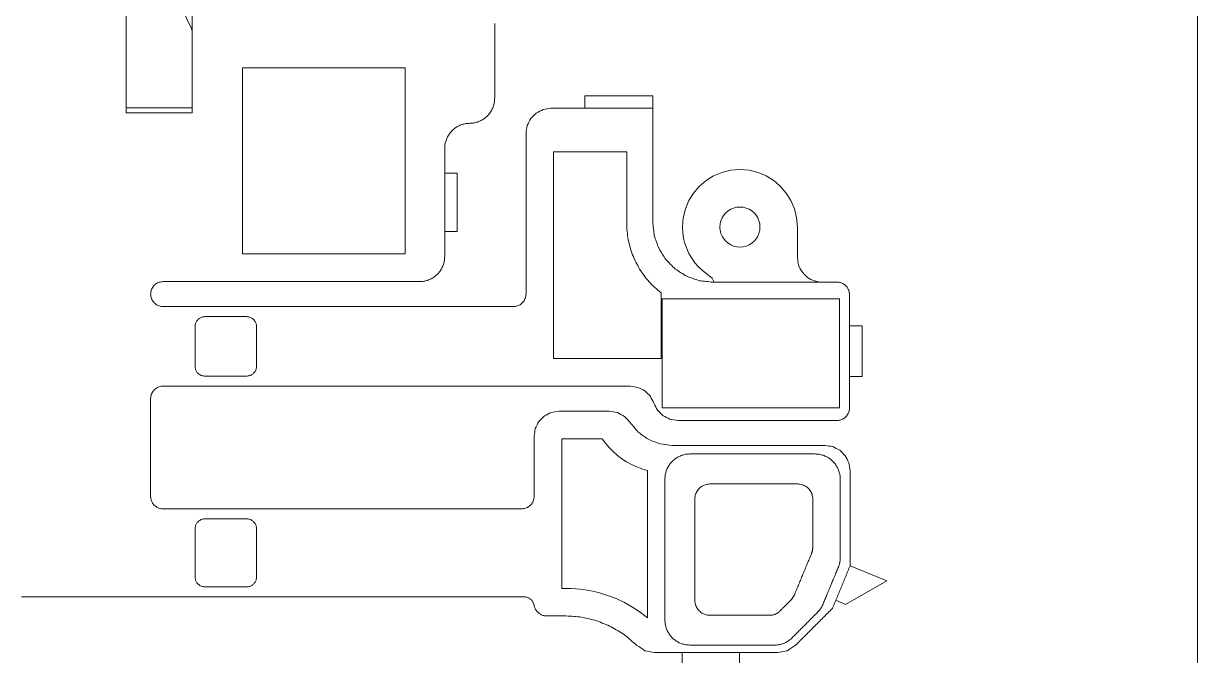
# Model space of a CAD drawing. Header units: millimetres. Extents: x 1863 to 2194, y 977 to 1295.
# Drawn here: x 2170.47 to 2193.97, y 1012.19 to 1024.83 of the extents above; entities that cross this region are included whole.
import ezdxf

# ---------------------------------------------------------------- set-up
doc = ezdxf.new("R2010")
doc.units = ezdxf.units.MM
doc.layers.add('05 Tray 實際版框', color=220, linetype='Continuous', lineweight=25)
doc.layers.add('2', color=7, linetype='Continuous', true_color=0xffffff)
doc.layers.get('0').off()

# ---------------------------------------------------------------- blocks, each defined once
blk = doc.blocks.new('A$C1B9535D9')
at = {"layer": '2', "color": 35, "linetype": 'Continuous', "lineweight": 18}
for p, q in [((57.41, 144.977), (57.107, 144.245)), ((57.881, 144.156), (57.41, 144.977)), ((52.314, 144.484), (52.314, 144.233)), ((53.327, 144.484), (52.314, 144.484)), ((53.327, 144.233), (53.327, 144.484)), ((57.799, 143.958), (57.881, 144.156)), ((51.415, 143.533), (51.434, 143.61)), ((51.236, 143.287), (51.294, 143.337)), ((51.294, 143.337), (51.344, 143.395)), ((51.344, 143.395), (51.384, 143.461)), ((51.384, 143.461), (51.415, 143.533)), ((49.809, 143.062), (49.974, 143.132)), ((49.974, 143.132), (50.151, 143.175)), ((50.151, 143.175), (50.337, 143.19)), ((50.337, 143.19), (50.941, 143.19)), ((50.941, 143.19), (51.022, 143.197)), ((51.022, 143.197), (51.098, 143.216)), ((51.098, 143.216), (51.17, 143.246)), ((51.17, 143.246), (51.236, 143.287)), ((49.409, 142.72), (49.524, 142.854)), ((49.524, 142.854), (49.658, 142.969)), ((49.658, 142.969), (49.809, 143.062)), ((49.316, 142.569), (49.409, 142.72)), ((49.203, 142.227), (49.246, 142.404)), ((49.246, 142.404), (49.316, 142.569)), ((50.154, 142.396), (50.101, 142.363)), ((50.211, 142.42), (50.154, 142.396)), ((50.273, 142.436), (50.211, 142.42)), ((50.337, 142.441), (50.273, 142.436)), ((50.402, 142.436), (50.337, 142.441)), ((50.464, 142.42), (50.402, 142.436)), ((50.521, 142.396), (50.464, 142.42)), ((50.574, 142.363), (50.521, 142.396)), ((49.188, 142.041), (49.203, 142.227)), ((49.958, 142.167), (49.943, 142.106)), ((49.982, 142.224), (49.958, 142.167)), ((50.015, 142.277), (49.982, 142.224)), ((50.055, 142.323), (50.015, 142.277)), ((50.101, 142.363), (50.055, 142.323)), ((50.621, 142.323), (50.574, 142.363)), ((50.661, 142.277), (50.621, 142.323)), ((50.694, 142.224), (50.661, 142.277)), ((50.718, 142.167), (50.694, 142.224)), ((50.733, 142.106), (50.718, 142.167)), ((49.203, 141.854), (49.188, 142.041)), ((49.943, 142.106), (49.937, 142.041)), ((49.937, 142.041), (49.943, 141.976)), ((49.943, 141.976), (49.958, 141.915)), ((49.958, 141.915), (49.982, 141.857)), ((50.694, 141.857), (50.718, 141.915)), ((50.718, 141.915), (50.733, 141.976)), ((50.739, 142.041), (50.733, 142.106)), ((50.733, 141.976), (50.739, 142.041)), ((59.644, 142.033), (58.844, 142.033)), ((49.246, 141.677), (49.203, 141.854)), ((49.316, 141.512), (49.246, 141.677)), ((49.982, 141.857), (50.015, 141.805)), ((50.015, 141.805), (50.055, 141.758)), ((50.055, 141.758), (50.101, 141.718)), ((50.101, 141.718), (50.154, 141.685)), ((50.154, 141.685), (50.211, 141.661)), ((50.211, 141.661), (50.273, 141.646)), ((50.402, 141.646), (50.464, 141.661)), ((50.464, 141.661), (50.521, 141.685)), ((50.521, 141.685), (50.574, 141.718)), ((50.574, 141.718), (50.621, 141.758)), ((50.621, 141.758), (50.661, 141.805)), ((50.661, 141.805), (50.694, 141.857)), ((49.409, 141.362), (49.316, 141.512)), ((50.273, 141.646), (50.337, 141.641)), ((50.337, 141.641), (50.402, 141.646)), ((51.358, 141.483), (51.209, 141.292)), ((51.44, 141.526), (51.358, 141.483)), ((49.524, 141.228), (49.409, 141.362)), ((49.658, 141.113), (49.524, 141.228)), ((51.133, 141.211), (51.05, 141.139)), ((51.209, 141.292), (51.133, 141.211)), ((49.809, 141.019), (49.658, 141.113)), ((49.974, 140.95), (49.809, 141.019)), ((50.768, 140.975), (50.665, 140.939)), ((50.867, 141.021), (50.768, 140.975)), ((50.961, 141.075), (50.867, 141.021)), ((51.05, 141.139), (50.961, 141.075)), ((50.151, 140.906), (49.974, 140.95)), ((50.337, 140.891), (50.151, 140.906)), ((50.449, 140.897), (50.337, 140.891)), ((50.558, 140.913), (50.449, 140.897)), ((50.665, 140.939), (50.558, 140.913)), ((58.844, 140.883), (59.644, 140.883)), ((47.713, 140.296), (47.962, 140.296)), ((47.713, 138.936), (47.713, 140.296)), ((55.133, 139.975), (55.173, 140.081)), ((55.173, 140.081), (55.205, 140.191)), ((55.205, 140.19), (58.152, 140.19)), ((58.038, 140.043), (57.935, 139.888)), ((58.152, 140.19), (58.038, 140.043)), ((55.031, 139.774), (55.086, 139.872)), ((55.086, 139.872), (55.133, 139.975)), ((57.935, 139.888), (57.845, 139.728)), ((54.827, 139.505), (54.902, 139.59)), ((54.902, 139.59), (54.97, 139.679)), ((54.97, 139.679), (55.031, 139.774)), ((57.766, 139.561), (57.7, 139.389)), ((57.845, 139.728), (57.766, 139.561)), ((54.568, 139.286), (54.66, 139.353)), ((54.66, 139.353), (54.747, 139.426)), ((54.747, 139.426), (54.827, 139.505)), ((57.7, 139.389), (57.646, 139.213)), ((54.568, 138.48), (54.568, 139.286)), ((57.646, 139.213), (57.605, 139.033)), ((47.963, 138.936), (47.713, 138.936)), ((57.577, 138.851), (57.562, 138.666)), ((57.605, 139.033), (57.577, 138.851)), ((57.562, 138.666), (57.561, 138.48)), ((57.561, 138.48), (54.568, 138.48)), ((49.263, 136.384), (49.263, 136.134)), ((50.428, 136.384), (49.263, 136.384)), ((50.428, 136.134), (50.428, 136.384)), ((46.358, 131.062), (44.834, 130.327)), ((48.053, 131.077), (46.095, 131.077)), ((47.953, 129.757), (47.953, 131.077)), ((48.053, 131.077), (48.053, 129.757)), ((48.053, 129.757), (44.964, 129.757))]:
    blk.add_line(p, q, dxfattribs=at)
blk.add_arc((46.423, 130.927), 0.15, 90, 115.7479, dxfattribs=at)
for points, degree in [([(55.203, 144.245), (55.151, 144.236), (55.1, 144.228), (55.048, 144.219)], 3), ([(57.107, 144.245), (55.203, 144.245)], 1), ([(57.961, 143.891), (57.107, 144.245)], 1), ([(51.442, 144.018), (51.441, 144.006), (51.44, 143.995), (51.44, 143.983)], 3), ([(51.449, 144.051), (51.447, 144.04), (51.444, 144.029), (51.442, 144.018)], 3), ([(51.46, 144.082), (51.456, 144.072), (51.453, 144.061), (51.449, 144.051)], 3), ([(51.475, 144.111), (51.47, 144.102), (51.465, 144.092), (51.46, 144.082)], 3), ([(51.494, 144.138), (51.488, 144.129), (51.481, 144.12), (51.475, 144.111)], 3), ([(51.516, 144.163), (51.509, 144.155), (51.501, 144.147), (51.494, 144.138)], 3), ([(51.541, 144.184), (51.533, 144.177), (51.524, 144.17), (51.516, 144.163)], 3), ([(51.569, 144.202), (51.56, 144.196), (51.551, 144.19), (51.541, 144.184)], 3), ([(51.6, 144.217), (51.59, 144.212), (51.58, 144.207), (51.569, 144.202)], 3), ([(51.633, 144.227), (51.622, 144.223), (51.611, 144.22), (51.6, 144.217)], 3), ([(51.638, 144.228), (51.637, 144.228), (51.635, 144.227), (51.633, 144.227)], 3), ([(51.644, 144.229), (51.642, 144.229), (51.64, 144.228), (51.638, 144.228)], 3), ([(51.65, 144.23), (51.648, 144.23), (51.646, 144.229), (51.644, 144.229)], 3), ([(51.655, 144.231), (51.654, 144.231), (51.652, 144.23), (51.65, 144.23)], 3), ([(51.661, 144.232), (51.659, 144.231), (51.657, 144.231), (51.655, 144.231)], 3), ([(51.667, 144.232), (51.665, 144.232), (51.663, 144.232), (51.661, 144.232)], 3), ([(51.672, 144.233), (51.671, 144.233), (51.669, 144.232), (51.667, 144.232)], 3), ([(51.678, 144.233), (51.676, 144.233), (51.674, 144.233), (51.672, 144.233)], 3), ([(51.684, 144.233), (51.682, 144.233), (51.68, 144.233), (51.678, 144.233)], 3), ([(51.69, 144.233), (51.688, 144.233), (51.686, 144.233), (51.684, 144.233)], 3), ([(53.953, 144.233), (51.69, 144.233)], 1), ([(53.953, 144.034), (51.773, 144.034)], 1), ([(51.773, 144.034), (51.773, 140.484)], 1), ([(53.994, 144.23), (53.98, 144.231), (53.967, 144.232), (53.953, 144.233)], 3), ([(53.953, 140.484), (53.953, 144.034)], 1), ([(54.032, 144.22), (54.019, 144.224), (54.007, 144.227), (53.994, 144.23)], 3), ([(54.068, 144.205), (54.056, 144.21), (54.044, 144.215), (54.032, 144.22)], 3), ([(54.101, 144.185), (54.09, 144.192), (54.079, 144.199), (54.068, 144.205)], 3), ([(54.13, 144.16), (54.12, 144.168), (54.11, 144.177), (54.101, 144.185)], 3), ([(54.155, 144.131), (54.146, 144.141), (54.138, 144.15), (54.13, 144.16)], 3), ([(54.175, 144.098), (54.168, 144.109), (54.162, 144.12), (54.155, 144.131)], 3), ([(54.19, 144.062), (54.185, 144.074), (54.18, 144.086), (54.175, 144.098)], 3), ([(54.2, 144.024), (54.197, 144.037), (54.193, 144.049), (54.19, 144.062)], 3), ([(54.203, 143.983), (54.202, 143.997), (54.201, 144.01), (54.2, 144.024)], 3), ([(54.798, 144.038), (54.775, 143.991), (54.751, 143.945), (54.727, 143.899)], 3), ([(54.909, 144.149), (54.872, 144.112), (54.835, 144.075), (54.798, 144.038)], 3), ([(55.048, 144.219), (55.002, 144.196), (54.955, 144.173), (54.909, 144.149)], 3), ([(55.216, 144.023), (55.192, 144.013), (55.168, 144.003), (55.144, 143.993)], 3), ([(55.293, 144.042), (55.267, 144.036), (55.242, 144.029), (55.216, 144.023)], 3), ([(55.374, 144.049), (55.347, 144.046), (55.32, 144.044), (55.293, 144.042)], 3), ([(56.944, 144.049), (55.374, 144.049)], 1), ([(56.963, 144.048), (56.957, 144.048), (56.95, 144.049), (56.944, 144.049)], 3), ([(56.983, 144.047), (56.976, 144.047), (56.97, 144.048), (56.963, 144.048)], 3), ([(57.003, 144.045), (56.996, 144.046), (56.99, 144.046), (56.983, 144.047)], 3), ([(57.022, 144.042), (57.016, 144.043), (57.009, 144.044), (57.003, 144.045)], 3), ([(57.041, 144.039), (57.035, 144.04), (57.028, 144.041), (57.022, 144.042)], 3), ([(57.06, 144.035), (57.054, 144.036), (57.048, 144.037), (57.041, 144.039)], 3), ([(57.079, 144.03), (57.073, 144.031), (57.067, 144.033), (57.06, 144.035)], 3), ([(57.098, 144.024), (57.092, 144.026), (57.086, 144.028), (57.079, 144.03)], 3), ([(57.117, 144.018), (57.111, 144.02), (57.104, 144.022), (57.098, 144.024)], 3), ([(57.135, 144.011), (57.129, 144.013), (57.123, 144.015), (57.117, 144.018)], 3), ([(57.876, 143.703), (57.135, 144.011)], 1), ([(51.44, 143.983), (51.44, 141.496)], 1), ([(54.203, 140.795), (54.203, 143.983)], 1), ([(54.727, 143.899), (54.719, 143.847), (54.711, 143.796), (54.703, 143.745)], 3), ([(54.93, 143.778), (54.92, 143.754), (54.91, 143.73), (54.9, 143.706)], 3), ([(54.971, 143.844), (54.957, 143.822), (54.944, 143.8), (54.93, 143.778)], 3), ([(55.021, 143.902), (55.004, 143.883), (54.987, 143.863), (54.971, 143.844)], 3), ([(55.079, 143.952), (55.06, 143.935), (55.04, 143.919), (55.021, 143.902)], 3), ([(55.144, 143.993), (55.123, 143.979), (55.101, 143.966), (55.079, 143.952)], 3), ([(58.698, 143.154), (57.961, 143.891)], 1), ([(54.703, 143.745), (54.703, 140.684)], 1), ([(54.881, 143.629), (54.879, 143.602), (54.876, 143.575), (54.874, 143.548)], 3), ([(54.874, 143.548), (54.874, 141.039)], 1), ([(54.9, 143.706), (54.893, 143.681), (54.887, 143.655), (54.881, 143.629)], 3), ([(57.894, 143.695), (57.888, 143.698), (57.882, 143.7), (57.876, 143.703)], 3), ([(57.912, 143.687), (57.906, 143.689), (57.9, 143.692), (57.894, 143.695)], 3), ([(57.929, 143.677), (57.923, 143.68), (57.918, 143.684), (57.912, 143.687)], 3), ([(57.946, 143.668), (57.94, 143.671), (57.935, 143.674), (57.929, 143.677)], 3), ([(57.963, 143.657), (57.957, 143.661), (57.952, 143.664), (57.946, 143.668)], 3), ([(57.979, 143.646), (57.973, 143.65), (57.968, 143.653), (57.963, 143.657)], 3), ([(57.994, 143.634), (57.989, 143.638), (57.984, 143.642), (57.979, 143.646)], 3), ([(58.01, 143.622), (58.005, 143.626), (57.999, 143.63), (57.994, 143.634)], 3), ([(58.024, 143.609), (58.019, 143.613), (58.014, 143.617), (58.01, 143.622)], 3), ([(58.038, 143.595), (58.034, 143.6), (58.029, 143.604), (58.024, 143.609)], 3), ([(58.548, 143.086), (58.038, 143.595)], 1), ([(55.508, 143.336), (55.502, 143.322), (55.496, 143.308), (55.49, 143.293)], 3), ([(55.532, 143.376), (55.524, 143.363), (55.516, 143.35), (55.508, 143.336)], 3), ([(55.562, 143.411), (55.552, 143.399), (55.542, 143.387), (55.532, 143.376)], 3), ([(55.597, 143.441), (55.585, 143.431), (55.574, 143.421), (55.562, 143.411)], 3), ([(55.636, 143.465), (55.623, 143.457), (55.61, 143.449), (55.597, 143.441)], 3), ([(55.679, 143.483), (55.665, 143.477), (55.651, 143.471), (55.636, 143.465)], 3), ([(55.726, 143.495), (55.71, 143.491), (55.695, 143.487), (55.679, 143.483)], 3), ([(55.774, 143.498), (55.758, 143.497), (55.742, 143.496), (55.726, 143.495)], 3), ([(56.724, 143.498), (55.774, 143.498)], 1), ([(56.739, 143.498), (56.734, 143.498), (56.729, 143.498), (56.724, 143.498)], 3), ([(56.755, 143.497), (56.75, 143.497), (56.745, 143.498), (56.739, 143.498)], 3), ([(56.771, 143.496), (56.765, 143.496), (56.76, 143.497), (56.755, 143.497)], 3), ([(56.786, 143.493), (56.781, 143.494), (56.776, 143.495), (56.771, 143.496)], 3), ([(56.802, 143.491), (56.796, 143.491), (56.791, 143.492), (56.786, 143.493)], 3), ([(56.817, 143.487), (56.812, 143.488), (56.807, 143.489), (56.802, 143.491)], 3), ([(56.832, 143.483), (56.827, 143.485), (56.822, 143.486), (56.817, 143.487)], 3), ([(56.847, 143.479), (56.842, 143.48), (56.837, 143.482), (56.832, 143.483)], 3), ([(56.862, 143.474), (56.857, 143.475), (56.852, 143.477), (56.847, 143.479)], 3), ([(56.877, 143.468), (56.872, 143.47), (56.867, 143.472), (56.862, 143.474)], 3), ([(57.675, 143.137), (56.877, 143.468)], 1), ([(55.478, 143.247), (55.477, 143.231), (55.476, 143.215), (55.474, 143.199)], 3), ([(55.474, 143.199), (55.474, 141.438)], 1), ([(55.49, 143.293), (55.486, 143.278), (55.482, 143.263), (55.478, 143.247)], 3), ([(57.69, 143.131), (57.685, 143.133), (57.68, 143.135), (57.675, 143.137)], 3), ([(57.704, 143.124), (57.699, 143.126), (57.695, 143.128), (57.69, 143.131)], 3), ([(57.718, 143.117), (57.713, 143.119), (57.709, 143.121), (57.704, 143.124)], 3), ([(57.731, 143.109), (57.727, 143.111), (57.722, 143.114), (57.718, 143.117)], 3), ([(57.745, 143.1), (57.74, 143.103), (57.736, 143.106), (57.731, 143.109)], 3), ([(57.757, 143.091), (57.753, 143.094), (57.749, 143.097), (57.745, 143.1)], 3), ([(57.77, 143.082), (57.766, 143.085), (57.762, 143.088), (57.757, 143.091)], 3), ([(57.782, 143.072), (57.778, 143.075), (57.774, 143.078), (57.77, 143.082)], 3), ([(57.794, 143.061), (57.79, 143.065), (57.786, 143.068), (57.782, 143.072)], 3), ([(58.575, 143.056), (58.566, 143.066), (58.557, 143.076), (58.548, 143.086)], 3), ([(58.806, 142.992), (58.77, 143.046), (58.734, 143.1), (58.698, 143.154)], 3), ([(57.805, 143.05), (57.801, 143.054), (57.798, 143.058), (57.794, 143.061)], 3), ([(58.011, 142.844), (57.805, 143.05)], 1), ([(58.027, 142.826), (58.022, 142.832), (58.017, 142.838), (58.011, 142.844)], 3), ([(58.599, 143.026), (58.591, 143.036), (58.583, 143.046), (58.575, 143.056)], 3), ([(58.621, 142.993), (58.613, 143.004), (58.606, 143.015), (58.599, 143.026)], 3), ([(58.64, 142.959), (58.633, 142.97), (58.627, 142.982), (58.621, 142.993)], 3), ([(58.656, 142.924), (58.651, 142.935), (58.645, 142.947), (58.64, 142.959)], 3), ([(58.67, 142.887), (58.665, 142.899), (58.661, 142.911), (58.656, 142.924)], 3), ([(58.68, 142.849), (58.677, 142.862), (58.673, 142.874), (58.67, 142.887)], 3), ([(58.688, 142.811), (58.685, 142.824), (58.683, 142.836), (58.68, 142.849)], 3), ([(58.844, 142.8), (58.832, 142.864), (58.819, 142.928), (58.806, 142.992)], 3), ([(58.042, 142.808), (58.037, 142.814), (58.032, 142.82), (58.027, 142.826)], 3), ([(58.055, 142.789), (58.051, 142.795), (58.046, 142.802), (58.042, 142.808)], 3), ([(58.067, 142.768), (58.063, 142.775), (58.059, 142.782), (58.055, 142.789)], 3), ([(58.076, 142.747), (58.073, 142.754), (58.07, 142.761), (58.067, 142.768)], 3), ([(58.085, 142.725), (58.082, 142.732), (58.079, 142.74), (58.076, 142.747)], 3), ([(58.091, 142.703), (58.089, 142.71), (58.087, 142.718), (58.085, 142.725)], 3), ([(58.096, 142.68), (58.094, 142.687), (58.092, 142.695), (58.091, 142.703)], 3), ([(58.098, 142.656), (58.097, 142.664), (58.096, 142.672), (58.096, 142.68)], 3), ([(58.099, 142.633), (58.099, 142.64), (58.099, 142.648), (58.098, 142.656)], 3), ([(58.099, 141.438), (58.099, 142.633)], 1), ([(58.693, 142.771), (58.691, 142.785), (58.69, 142.798), (58.688, 142.811)], 3), ([(58.694, 142.732), (58.694, 142.745), (58.693, 142.758), (58.693, 142.771)], 3), ([(58.694, 141.039), (58.694, 142.732)], 1), ([(58.844, 140.328), (58.844, 142.8)], 1), ([(51.44, 141.496), (51.43, 141.407), (51.42, 141.318), (51.41, 141.229)], 3), ([(55.474, 141.438), (55.476, 141.422), (55.477, 141.406), (55.478, 141.389)], 3), ([(58.095, 141.389), (58.097, 141.406), (58.098, 141.422), (58.099, 141.438)], 3), ([(51.41, 141.229), (51.38, 141.144), (51.351, 141.06), (51.321, 140.975)], 3), ([(55.478, 141.389), (55.482, 141.374), (55.486, 141.359), (55.49, 141.343)], 3), ([(55.49, 141.343), (55.496, 141.329), (55.502, 141.315), (55.508, 141.3)], 3), ([(55.508, 141.3), (55.516, 141.287), (55.524, 141.274), (55.532, 141.261)], 3), ([(55.532, 141.261), (55.542, 141.249), (55.552, 141.238), (55.562, 141.226)], 3), ([(55.562, 141.226), (55.574, 141.216), (55.585, 141.206), (55.597, 141.196)], 3), ([(55.597, 141.196), (55.61, 141.188), (55.623, 141.18), (55.636, 141.172)], 3), ([(57.937, 141.172), (57.95, 141.18), (57.963, 141.188), (57.976, 141.196)], 3), ([(57.976, 141.196), (57.988, 141.206), (58, 141.216), (58.011, 141.226)], 3), ([(58.011, 141.226), (58.021, 141.238), (58.031, 141.249), (58.041, 141.261)], 3), ([(58.041, 141.261), (58.05, 141.274), (58.058, 141.287), (58.066, 141.3)], 3), ([(58.066, 141.3), (58.072, 141.315), (58.078, 141.329), (58.084, 141.343)], 3), ([(58.084, 141.343), (58.088, 141.359), (58.092, 141.374), (58.095, 141.389)], 3), ([(51.321, 140.975), (51.273, 140.899), (51.226, 140.823), (51.178, 140.748)], 3), ([(54.874, 141.039), (54.876, 141.012), (54.879, 140.984), (54.881, 140.957)], 3), ([(54.881, 140.957), (54.887, 140.932), (54.893, 140.906), (54.9, 140.88)], 3), ([(55.636, 141.172), (55.651, 141.166), (55.665, 141.16), (55.679, 141.154)], 3), ([(55.679, 141.154), (55.695, 141.15), (55.71, 141.146), (55.726, 141.142)], 3), ([(55.726, 141.142), (55.742, 141.141), (55.758, 141.14), (55.774, 141.138)], 3), ([(55.774, 141.138), (57.799, 141.138)], 1), ([(57.799, 141.138), (57.815, 141.14), (57.832, 141.141), (57.848, 141.142)], 3), ([(57.848, 141.142), (57.863, 141.146), (57.879, 141.15), (57.894, 141.154)], 3), ([(57.894, 141.154), (57.908, 141.16), (57.923, 141.166), (57.937, 141.172)], 3), ([(58.669, 140.88), (58.675, 140.906), (58.681, 140.932), (58.688, 140.957)], 3), ([(58.688, 140.957), (58.69, 140.984), (58.692, 141.012), (58.694, 141.039)], 3), ([(51.178, 140.748), (51.115, 140.684), (51.051, 140.621), (50.988, 140.558)], 3), ([(54.179, 140.641), (54.187, 140.692), (54.195, 140.744), (54.203, 140.795)], 3), ([(54.9, 140.88), (54.91, 140.857), (54.92, 140.833), (54.93, 140.809)], 3), ([(54.93, 140.809), (54.944, 140.787), (54.957, 140.765), (54.971, 140.743)], 3), ([(54.971, 140.743), (54.987, 140.724), (55.004, 140.704), (55.021, 140.685)], 3), ([(58.548, 140.685), (58.565, 140.704), (58.581, 140.724), (58.598, 140.743)], 3), ([(58.598, 140.743), (58.611, 140.765), (58.625, 140.787), (58.639, 140.809)], 3), ([(58.639, 140.809), (58.649, 140.833), (58.659, 140.857), (58.669, 140.88)], 3), ([(50.988, 140.558), (50.912, 140.51), (50.836, 140.463), (50.76, 140.415)], 3), ([(53.999, 140.391), (54.035, 140.428), (54.072, 140.465), (54.109, 140.502)], 3), ([(54.109, 140.502), (54.132, 140.549), (54.155, 140.595), (54.179, 140.641)], 3), ([(54.703, 140.684), (54.693, 140.602), (54.682, 140.52), (54.672, 140.438)], 3), ([(55.021, 140.685), (55.04, 140.668), (55.06, 140.652), (55.079, 140.635)], 3), ([(55.079, 140.635), (55.101, 140.622), (55.123, 140.608), (55.144, 140.595)], 3), ([(55.144, 140.595), (55.168, 140.584), (55.192, 140.574), (55.216, 140.564)], 3), ([(55.216, 140.564), (55.242, 140.558), (55.267, 140.552), (55.293, 140.545)], 3), ([(55.293, 140.545), (55.32, 140.543), (55.347, 140.541), (55.374, 140.539)], 3), ([(55.374, 140.539), (58.194, 140.539)], 1), ([(58.194, 140.539), (58.221, 140.541), (58.248, 140.543), (58.275, 140.545)], 3), ([(58.275, 140.545), (58.301, 140.552), (58.327, 140.558), (58.352, 140.564)], 3), ([(58.352, 140.564), (58.376, 140.574), (58.4, 140.584), (58.424, 140.595)], 3), ([(58.424, 140.595), (58.446, 140.608), (58.468, 140.622), (58.49, 140.635)], 3), ([(58.49, 140.635), (58.509, 140.652), (58.528, 140.668), (58.548, 140.685)], 3), ([(50.24, 140.296), (47.963, 140.296)], 1), ([(47.963, 140.296), (47.963, 138.26)], 1), ([(50.507, 140.326), (50.418, 140.316), (50.329, 140.306), (50.24, 140.296)], 3), ([(50.76, 140.415), (50.676, 140.385), (50.591, 140.355), (50.507, 140.326)], 3), ([(51.433, 140.224), (51.471, 140.262), (51.509, 140.3), (51.547, 140.337)], 3), ([(51.547, 140.337), (51.582, 140.379), (51.617, 140.42), (51.652, 140.462)], 3), ([(51.652, 140.462), (52.968, 140.462)], 1), ([(51.773, 140.484), (53.953, 140.484)], 1), ([(52.968, 140.462), (52.968, 138.31)], 1), ([(53.722, 140.249), (53.768, 140.273), (53.814, 140.297), (53.86, 140.32)], 3), ([(53.86, 140.32), (53.907, 140.344), (53.953, 140.367), (53.999, 140.391)], 3), ([(54.672, 140.438), (54.642, 140.361), (54.612, 140.283), (54.581, 140.206)], 3), ([(58.806, 140.136), (58.819, 140.2), (58.832, 140.264), (58.844, 140.328)], 3), ([(51.037, 139.956), (51.084, 139.982), (51.13, 140.007), (51.177, 140.033)], 3), ([(51.177, 140.033), (51.221, 140.063), (51.265, 140.093), (51.309, 140.122)], 3), ([(51.309, 140.122), (51.35, 140.156), (51.391, 140.19), (51.433, 140.224)], 3), ([(53.542, 139.999), (53.565, 140.045), (53.589, 140.092), (53.612, 140.138)], 3), ([(53.612, 140.138), (53.649, 140.175), (53.686, 140.212), (53.722, 140.249)], 3), ([(54.581, 140.206), (54.533, 140.139), (54.485, 140.071), (54.436, 140.004)], 3), ([(58.697, 139.974), (58.734, 140.028), (58.77, 140.082), (58.806, 140.136)], 3), ([(50.262, 139.775), (50.316, 139.778), (50.37, 139.78), (50.424, 139.783)], 3), ([(50.424, 139.783), (50.478, 139.79), (50.531, 139.797), (50.584, 139.805)], 3), ([(50.584, 139.805), (50.636, 139.817), (50.688, 139.829), (50.74, 139.842)], 3), ([(50.74, 139.842), (50.791, 139.858), (50.841, 139.875), (50.891, 139.892)], 3), ([(50.891, 139.892), (50.94, 139.913), (50.989, 139.935), (51.037, 139.956)], 3), ([(53.518, 139.846), (53.526, 139.897), (53.534, 139.948), (53.542, 139.999)], 3), ([(53.518, 137.329), (53.518, 139.846)], 1), ([(54.246, 139.844), (54.205, 139.807), (54.165, 139.77), (54.124, 139.733)], 3), ([(54.436, 140.004), (54.373, 139.951), (54.309, 139.897), (54.246, 139.844)], 3), ([(58.493, 139.735), (58.561, 139.815), (58.629, 139.895), (58.697, 139.974)], 3), ([(48.833, 139.775), (50.262, 139.775)], 1), ([(48.833, 138.31), (48.833, 139.775)], 1), ([(54.045, 139.588), (54.036, 139.533), (54.027, 139.479), (54.017, 139.425)], 3), ([(54.124, 139.733), (54.098, 139.685), (54.071, 139.636), (54.045, 139.588)], 3), ([(58.329, 139.467), (58.383, 139.556), (58.438, 139.646), (58.493, 139.735)], 3), ([(54.017, 139.425), (54.017, 138.475)], 1), ([(58.208, 139.177), (58.248, 139.274), (58.288, 139.37), (58.329, 139.467)], 3), ([(58.135, 138.871), (58.159, 138.973), (58.184, 139.075), (58.208, 139.177)], 3), ([(58.11, 138.557), (58.118, 138.662), (58.126, 138.766), (58.135, 138.871)], 3), ([(54.017, 138.475), (54.017, 138.423)], 1), ([(54.017, 138.423), (54.026, 138.371), (54.034, 138.319), (54.042, 138.268)], 3), ([(58.11, 138.169), (58.11, 138.557)], 1), ([(47.963, 138.26), (47.971, 138.208), (47.98, 138.157), (47.988, 138.106)], 3), ([(52.968, 138.31), (48.833, 138.31)], 1), ([(54.042, 138.268), (54.066, 138.221), (54.089, 138.175), (54.113, 138.128)], 3), ([(58.107, 138.133), (58.108, 138.145), (58.109, 138.157), (58.11, 138.169)], 3), ([(47.988, 138.106), (48.011, 138.059), (48.035, 138.012), (48.059, 137.966)], 3), ([(48.059, 137.966), (48.096, 137.929), (48.132, 137.892), (48.169, 137.855)], 3), ([(54.113, 138.128), (54.15, 138.091), (54.187, 138.055), (54.224, 138.018)], 3), ([(54.224, 138.018), (54.27, 137.994), (54.317, 137.97), (54.363, 137.946)], 3), ([(54.363, 137.946), (54.414, 137.938), (54.466, 137.93), (54.517, 137.922)], 3), ([(54.517, 137.922), (55.72, 137.922)], 1), ([(55.72, 137.922), (55.734, 137.921), (55.747, 137.92), (55.761, 137.919)], 3), ([(55.761, 137.919), (55.773, 137.916), (55.786, 137.913), (55.799, 137.91)], 3), ([(55.799, 137.91), (55.811, 137.905), (55.823, 137.9), (55.835, 137.895)], 3), ([(57.812, 137.886), (57.819, 137.891), (57.827, 137.896), (57.834, 137.9)], 3), ([(57.834, 137.9), (57.842, 137.904), (57.85, 137.908), (57.859, 137.912)], 3), ([(57.859, 137.912), (57.867, 137.914), (57.876, 137.917), (57.885, 137.92)], 3), ([(57.885, 137.92), (57.885, 137.92), (57.886, 137.92), (57.886, 137.92)], 3), ([(57.886, 137.92), (57.887, 137.92), (57.887, 137.92), (57.888, 137.92)], 3), ([(57.888, 137.92), (57.888, 137.92), (57.889, 137.921), (57.889, 137.921)], 3), ([(57.889, 137.921), (57.89, 137.921), (57.89, 137.921), (57.891, 137.921)], 3), ([(57.891, 137.921), (57.891, 137.921), (57.892, 137.921), (57.892, 137.921)], 3), ([(57.892, 137.921), (57.893, 137.921), (57.893, 137.921), (57.894, 137.922)], 3), ([(57.899, 137.922), (57.911, 137.925), (57.923, 137.928), (57.935, 137.931)], 3), ([(57.935, 137.931), (57.946, 137.935), (57.957, 137.939), (57.968, 137.944)], 3), ([(57.968, 137.944), (57.978, 137.949), (57.988, 137.955), (57.998, 137.961)], 3), ([(57.998, 137.961), (58.007, 137.968), (58.017, 137.975), (58.026, 137.982)], 3), ([(58.026, 137.982), (58.034, 137.99), (58.042, 137.999), (58.05, 138.007)], 3), ([(58.05, 138.007), (58.057, 138.016), (58.064, 138.025), (58.071, 138.035)], 3), ([(58.071, 138.035), (58.076, 138.045), (58.082, 138.055), (58.087, 138.065)], 3), ([(58.087, 138.065), (58.091, 138.076), (58.096, 138.087), (58.1, 138.098)], 3), ([(58.1, 138.098), (58.102, 138.11), (58.105, 138.121), (58.107, 138.133)], 3), ([(48.169, 137.855), (48.216, 137.832), (48.262, 137.808), (48.309, 137.785)], 3), ([(48.309, 137.785), (48.36, 137.776), (48.412, 137.768), (48.463, 137.76)], 3), ([(48.463, 137.76), (51.678, 137.76)], 1), ([(51.678, 137.76), (51.692, 137.758), (51.705, 137.757), (51.719, 137.756)], 3), ([(51.719, 137.756), (51.731, 137.753), (51.744, 137.75), (51.757, 137.747)], 3), ([(51.757, 137.747), (51.769, 137.742), (51.781, 137.737), (51.793, 137.732)], 3), ([(51.793, 137.732), (51.804, 137.725), (51.815, 137.718), (51.826, 137.711)], 3), ([(51.826, 137.711), (51.835, 137.703), (51.845, 137.695), (51.855, 137.686)], 3), ([(51.855, 137.686), (51.863, 137.677), (51.872, 137.667), (51.88, 137.657)], 3), ([(55.835, 137.895), (55.846, 137.888), (55.857, 137.881), (55.868, 137.874)], 3), ([(55.868, 137.874), (55.877, 137.866), (55.887, 137.858), (55.897, 137.849)], 3), ([(55.897, 137.849), (55.905, 137.84), (55.914, 137.83), (55.922, 137.82)], 3), ([(55.922, 137.82), (55.929, 137.809), (55.935, 137.799), (55.942, 137.788)], 3), ([(55.942, 137.788), (55.947, 137.776), (55.952, 137.764), (55.957, 137.752)], 3), ([(55.957, 137.752), (55.961, 137.739), (55.964, 137.726), (55.967, 137.713)], 3), ([(55.967, 137.713), (55.968, 137.7), (55.969, 137.686), (55.97, 137.673)], 3), ([(55.97, 137.673), (55.97, 137.61)], 1), ([(57.73, 137.725), (57.731, 137.734), (57.732, 137.743), (57.732, 137.752)], 3), ([(57.73, 137.61), (57.73, 137.725)], 1), ([(57.732, 137.752), (57.734, 137.761), (57.736, 137.77), (57.738, 137.779)], 3), ([(57.738, 137.779), (57.741, 137.787), (57.744, 137.795), (57.747, 137.804)], 3), ([(57.747, 137.804), (57.751, 137.812), (57.755, 137.82), (57.759, 137.828)], 3), ([(57.759, 137.828), (57.764, 137.835), (57.769, 137.842), (57.774, 137.849)], 3), ([(57.774, 137.849), (57.78, 137.856), (57.786, 137.862), (57.792, 137.869)], 3), ([(57.792, 137.869), (57.798, 137.875), (57.805, 137.88), (57.812, 137.886)], 3), ([(51.88, 137.657), (51.887, 137.647), (51.893, 137.636), (51.9, 137.625)], 3), ([(51.9, 137.625), (51.905, 137.613), (51.91, 137.601), (51.915, 137.589)], 3), ([(51.915, 137.589), (51.919, 137.576), (51.922, 137.563), (51.925, 137.55)], 3), ([(51.925, 137.55), (51.926, 137.537), (51.927, 137.523), (51.928, 137.51)], 3), ([(51.928, 137.51), (51.928, 137.329)], 1), ([(55.97, 137.61), (55.97, 137.203)], 1), ([(57.73, 137.203), (57.73, 137.61)], 1), ([(51.928, 137.329), (51.928, 136.961)], 1), ([(53.518, 136.961), (53.518, 137.329)], 1), ([(55.97, 137.203), (55.97, 136.795)], 1), ([(57.73, 136.795), (57.73, 137.203)], 1), ([(47.763, 137.134), (46.269, 137.134)], 1), ([(47.844, 137.127), (47.817, 137.13), (47.79, 137.132), (47.763, 137.134)], 3), ([(47.921, 137.108), (47.896, 137.115), (47.87, 137.121), (47.844, 137.127)], 3), ([(47.993, 137.078), (47.969, 137.088), (47.945, 137.098), (47.921, 137.108)], 3), ([(48.058, 137.038), (48.037, 137.051), (48.015, 137.065), (47.993, 137.078)], 3), ([(48.117, 136.988), (48.097, 137.004), (48.078, 137.021), (48.058, 137.038)], 3), ([(48.167, 136.929), (48.15, 136.949), (48.133, 136.968), (48.117, 136.988)], 3), ([(51.928, 136.961), (51.928, 136.592)], 1), ([(53.518, 136.592), (53.518, 136.961)], 1), ([(48.207, 136.864), (48.194, 136.886), (48.18, 136.908), (48.167, 136.929)], 3), ([(48.238, 136.792), (48.228, 136.816), (48.217, 136.84), (48.207, 136.864)], 3), ([(48.257, 136.715), (48.25, 136.741), (48.244, 136.767), (48.238, 136.792)], 3), ([(55.97, 136.795), (55.97, 135.505)], 1), ([(57.73, 135.505), (57.73, 136.795)], 1), ([(48.263, 136.634), (48.261, 136.661), (48.259, 136.688), (48.257, 136.715)], 3), ([(48.27, 136.553), (48.268, 136.58), (48.265, 136.607), (48.263, 136.634)], 3), ([(48.289, 136.476), (48.282, 136.502), (48.276, 136.527), (48.27, 136.553)], 3), ([(51.928, 136.592), (51.928, 135.505)], 1), ([(53.518, 135.505), (53.518, 136.592)], 1), ([(48.319, 136.404), (48.309, 136.428), (48.299, 136.452), (48.289, 136.476)], 3), ([(48.36, 136.339), (48.346, 136.361), (48.333, 136.382), (48.319, 136.404)], 3), ([(48.41, 136.28), (48.393, 136.3), (48.376, 136.319), (48.36, 136.339)], 3), ([(48.468, 136.231), (48.448, 136.247), (48.429, 136.264), (48.41, 136.28)], 3), ([(48.533, 136.19), (48.511, 136.203), (48.49, 136.217), (48.468, 136.231)], 3), ([(48.605, 136.16), (48.581, 136.17), (48.557, 136.18), (48.533, 136.19)], 3), ([(48.682, 136.141), (48.656, 136.147), (48.631, 136.153), (48.605, 136.16)], 3), ([(48.763, 136.134), (48.736, 136.136), (48.709, 136.138), (48.682, 136.141)], 3), ([(50.928, 136.134), (48.763, 136.134)], 1), ([(51.009, 136.128), (50.982, 136.13), (50.955, 136.132), (50.928, 136.134)], 3), ([(51.086, 136.109), (51.061, 136.115), (51.035, 136.121), (51.009, 136.128)], 3), ([(51.158, 136.078), (51.134, 136.088), (51.11, 136.099), (51.086, 136.109)], 3), ([(51.223, 136.038), (51.202, 136.051), (51.18, 136.065), (51.158, 136.078)], 3), ([(51.282, 135.988), (51.262, 136.005), (51.243, 136.021), (51.223, 136.038)], 3), ([(51.332, 135.93), (51.315, 135.949), (51.298, 135.968), (51.282, 135.988)], 3), ([(51.372, 135.864), (51.359, 135.886), (51.345, 135.908), (51.332, 135.93)], 3), ([(51.403, 135.792), (51.393, 135.816), (51.382, 135.84), (51.372, 135.864)], 3), ([(51.422, 135.715), (51.415, 135.741), (51.409, 135.767), (51.403, 135.792)], 3), ([(51.428, 135.634), (51.426, 135.661), (51.424, 135.688), (51.422, 135.715)], 3), ([(51.428, 130.499), (51.428, 135.634)], 1), ([(47.154, 135.34), (50.875, 135.34)], 1), ([(47.154, 132.085), (47.154, 135.34)], 1), ([(50.875, 135.34), (50.875, 132.085)], 1), ([(51.928, 135.505), (51.928, 135.059)], 1), ([(53.518, 135.059), (53.518, 135.505)], 1), ([(55.97, 135.505), (55.97, 135.059)], 1), ([(57.73, 135.059), (57.73, 135.505)], 1), ([(51.928, 135.059), (51.928, 134.612)], 1), ([(53.518, 134.612), (53.518, 135.059)], 1), ([(55.97, 135.059), (55.97, 134.612)], 1), ([(57.73, 134.612), (57.73, 135.059)], 1), ([(51.928, 134.612), (51.928, 132.741)], 1), ([(53.518, 132.741), (53.518, 134.612)], 1), ([(55.97, 134.612), (55.97, 132.741)], 1), ([(57.73, 132.741), (57.73, 134.612)], 1), ([(51.928, 132.741), (51.928, 132.604)], 1), ([(53.518, 132.604), (53.518, 132.741)], 1), ([(55.97, 132.741), (55.97, 132.604)], 1), ([(57.73, 132.604), (57.73, 132.741)], 1), ([(51.928, 132.604), (51.928, 132.468)], 1), ([(53.518, 132.468), (53.518, 132.604)], 1), ([(55.97, 132.604), (55.97, 132.468)], 1), ([(57.73, 132.468), (57.73, 132.604)], 1), ([(51.928, 132.468), (51.928, 130.499)], 1), ([(52.151, 132.259), (52.156, 132.268), (52.161, 132.277), (52.167, 132.286)], 3), ([(52.167, 132.286), (52.174, 132.294), (52.18, 132.301), (52.187, 132.309)], 3), ([(52.187, 132.309), (52.195, 132.316), (52.202, 132.323), (52.21, 132.329)], 3), ([(52.21, 132.329), (52.219, 132.335), (52.228, 132.34), (52.236, 132.346)], 3), ([(52.236, 132.346), (52.246, 132.35), (52.255, 132.354), (52.265, 132.358)], 3), ([(52.265, 132.358), (52.275, 132.36), (52.286, 132.363), (52.296, 132.365)], 3), ([(52.296, 132.365), (52.307, 132.366), (52.317, 132.367), (52.328, 132.368)], 3), ([(52.328, 132.368), (53.118, 132.368)], 1), ([(53.118, 132.368), (53.129, 132.367), (53.139, 132.366), (53.15, 132.365)], 3), ([(53.15, 132.365), (53.161, 132.363), (53.171, 132.36), (53.181, 132.358)], 3), ([(53.181, 132.358), (53.191, 132.354), (53.2, 132.35), (53.21, 132.346)], 3), ([(53.21, 132.346), (53.218, 132.34), (53.227, 132.335), (53.236, 132.329)], 3), ([(53.236, 132.329), (53.244, 132.323), (53.251, 132.316), (53.259, 132.309)], 3), ([(53.259, 132.309), (53.266, 132.301), (53.273, 132.294), (53.279, 132.286)], 3), ([(53.279, 132.286), (53.285, 132.277), (53.29, 132.268), (53.296, 132.259)], 3), ([(53.518, 130.499), (53.518, 132.468)], 1), ([(55.97, 132.468), (55.97, 130.499)], 1), ([(56.193, 132.259), (56.198, 132.268), (56.204, 132.277), (56.209, 132.286)], 3), ([(56.209, 132.286), (56.216, 132.294), (56.222, 132.301), (56.229, 132.309)], 3), ([(56.229, 132.309), (56.237, 132.316), (56.245, 132.323), (56.252, 132.329)], 3), ([(56.252, 132.329), (56.261, 132.335), (56.27, 132.34), (56.278, 132.346)], 3), ([(56.278, 132.346), (56.288, 132.35), (56.298, 132.354), (56.307, 132.358)], 3), ([(56.307, 132.358), (56.317, 132.36), (56.328, 132.363), (56.338, 132.365)], 3), ([(56.338, 132.365), (56.349, 132.366), (56.36, 132.367), (56.37, 132.368)], 3), ([(56.37, 132.368), (57.331, 132.368)], 1), ([(57.331, 132.368), (57.342, 132.367), (57.352, 132.366), (57.363, 132.365)], 3), ([(57.363, 132.365), (57.373, 132.363), (57.384, 132.36), (57.394, 132.358)], 3), ([(57.394, 132.358), (57.403, 132.354), (57.413, 132.35), (57.423, 132.346)], 3), ([(57.423, 132.346), (57.431, 132.34), (57.44, 132.335), (57.449, 132.329)], 3), ([(57.449, 132.329), (57.457, 132.323), (57.464, 132.316), (57.472, 132.309)], 3), ([(57.472, 132.309), (57.479, 132.301), (57.485, 132.294), (57.492, 132.286)], 3), ([(57.492, 132.286), (57.498, 132.277), (57.503, 132.268), (57.508, 132.259)], 3), ([(57.73, 130.249), (57.73, 132.468)], 1), ([(50.875, 132.085), (47.154, 132.085)], 1), ([(52.128, 132.167), (52.129, 132.178), (52.13, 132.189), (52.131, 132.2)], 3), ([(52.128, 131.336), (52.128, 132.167)], 1), ([(52.131, 132.2), (52.133, 132.21), (52.136, 132.22), (52.138, 132.231)], 3), ([(52.138, 132.231), (52.143, 132.24), (52.147, 132.25), (52.151, 132.259)], 3), ([(53.296, 132.259), (53.3, 132.25), (53.304, 132.24), (53.308, 132.231)], 3), ([(53.308, 132.231), (53.31, 132.22), (53.313, 132.21), (53.315, 132.2)], 3), ([(53.315, 132.2), (53.316, 132.189), (53.317, 132.178), (53.318, 132.167)], 3), ([(53.318, 132.167), (53.318, 131.336)], 1), ([(56.17, 132.167), (56.171, 132.178), (56.172, 132.189), (56.173, 132.2)], 3), ([(56.17, 131.336), (56.17, 132.167)], 1), ([(56.173, 132.2), (56.176, 132.21), (56.178, 132.22), (56.181, 132.231)], 3), ([(56.181, 132.231), (56.185, 132.24), (56.189, 132.25), (56.193, 132.259)], 3), ([(57.508, 132.259), (57.512, 132.25), (57.516, 132.24), (57.521, 132.231)], 3), ([(57.521, 132.231), (57.523, 132.22), (57.526, 132.21), (57.528, 132.2)], 3), ([(57.528, 132.2), (57.529, 132.189), (57.53, 132.178), (57.531, 132.167)], 3), ([(57.531, 132.167), (57.531, 131.336)], 1), ([(52.131, 131.304), (52.13, 131.315), (52.129, 131.326), (52.128, 131.336)], 3), ([(53.318, 131.336), (53.317, 131.326), (53.316, 131.315), (53.315, 131.304)], 3), ([(56.173, 131.304), (56.172, 131.315), (56.171, 131.326), (56.17, 131.336)], 3), ([(57.531, 131.336), (57.53, 131.326), (57.529, 131.315), (57.528, 131.304)], 3), ([(52.138, 131.273), (52.136, 131.283), (52.133, 131.294), (52.131, 131.304)], 3), ([(52.151, 131.245), (52.147, 131.254), (52.143, 131.264), (52.138, 131.273)], 3), ([(52.167, 131.218), (52.161, 131.227), (52.156, 131.236), (52.151, 131.245)], 3), ([(52.187, 131.195), (52.18, 131.203), (52.174, 131.211), (52.167, 131.218)], 3), ([(52.21, 131.175), (52.202, 131.182), (52.195, 131.189), (52.187, 131.195)], 3), ([(52.236, 131.159), (52.228, 131.165), (52.219, 131.17), (52.21, 131.175)], 3), ([(52.265, 131.147), (52.255, 131.151), (52.246, 131.155), (52.236, 131.159)], 3), ([(52.296, 131.14), (52.286, 131.142), (52.275, 131.145), (52.265, 131.147)], 3), ([(52.328, 131.137), (52.317, 131.138), (52.307, 131.139), (52.296, 131.14)], 3), ([(53.118, 131.137), (52.328, 131.137)], 1), ([(53.15, 131.14), (53.139, 131.139), (53.129, 131.138), (53.118, 131.137)], 3), ([(53.181, 131.147), (53.171, 131.145), (53.161, 131.142), (53.15, 131.14)], 3), ([(53.21, 131.159), (53.2, 131.155), (53.191, 131.151), (53.181, 131.147)], 3), ([(53.236, 131.175), (53.227, 131.17), (53.218, 131.165), (53.21, 131.159)], 3), ([(53.259, 131.195), (53.251, 131.189), (53.244, 131.182), (53.236, 131.175)], 3), ([(53.279, 131.218), (53.273, 131.211), (53.266, 131.203), (53.259, 131.195)], 3), ([(53.296, 131.245), (53.29, 131.236), (53.285, 131.227), (53.279, 131.218)], 3), ([(53.308, 131.273), (53.304, 131.264), (53.3, 131.254), (53.296, 131.245)], 3), ([(53.315, 131.304), (53.313, 131.294), (53.31, 131.283), (53.308, 131.273)], 3), ([(56.181, 131.273), (56.178, 131.283), (56.176, 131.294), (56.173, 131.304)], 3), ([(56.193, 131.245), (56.189, 131.254), (56.185, 131.264), (56.181, 131.273)], 3), ([(56.209, 131.218), (56.204, 131.227), (56.198, 131.236), (56.193, 131.245)], 3), ([(56.229, 131.195), (56.222, 131.203), (56.216, 131.211), (56.209, 131.218)], 3), ([(56.252, 131.175), (56.245, 131.182), (56.237, 131.189), (56.229, 131.195)], 3), ([(56.278, 131.159), (56.27, 131.165), (56.261, 131.17), (56.252, 131.175)], 3), ([(56.307, 131.147), (56.298, 131.151), (56.288, 131.155), (56.278, 131.159)], 3), ([(56.338, 131.14), (56.328, 131.142), (56.317, 131.145), (56.307, 131.147)], 3), ([(56.37, 131.137), (56.36, 131.138), (56.349, 131.139), (56.338, 131.14)], 3), ([(57.331, 131.137), (56.37, 131.137)], 1), ([(57.363, 131.14), (57.352, 131.139), (57.342, 131.138), (57.331, 131.137)], 3), ([(57.394, 131.147), (57.384, 131.145), (57.373, 131.142), (57.363, 131.14)], 3), ([(57.423, 131.159), (57.413, 131.155), (57.403, 131.151), (57.394, 131.147)], 3), ([(57.449, 131.175), (57.44, 131.17), (57.431, 131.165), (57.423, 131.159)], 3), ([(57.472, 131.195), (57.464, 131.189), (57.457, 131.182), (57.449, 131.175)], 3), ([(57.492, 131.218), (57.485, 131.211), (57.479, 131.203), (57.472, 131.195)], 3), ([(57.508, 131.245), (57.503, 131.236), (57.498, 131.227), (57.492, 131.218)], 3), ([(57.521, 131.273), (57.516, 131.264), (57.512, 131.254), (57.508, 131.245)], 3), ([(57.528, 131.304), (57.526, 131.294), (57.523, 131.283), (57.521, 131.273)], 3), ([(51.431, 130.458), (51.43, 130.472), (51.429, 130.485), (51.428, 130.499)], 3), ([(51.441, 130.42), (51.438, 130.433), (51.435, 130.446), (51.431, 130.458)], 3), ([(51.456, 130.384), (51.451, 130.396), (51.446, 130.408), (51.441, 130.42)], 3), ([(51.476, 130.351), (51.47, 130.362), (51.463, 130.373), (51.456, 130.384)], 3), ([(51.9, 130.384), (51.893, 130.373), (51.887, 130.362), (51.88, 130.351)], 3), ([(51.915, 130.42), (51.91, 130.408), (51.905, 130.396), (51.9, 130.384)], 3), ([(51.925, 130.458), (51.922, 130.446), (51.919, 130.433), (51.915, 130.42)], 3), ([(51.928, 130.499), (51.927, 130.485), (51.926, 130.472), (51.925, 130.458)], 3), ([(53.521, 130.458), (53.52, 130.472), (53.519, 130.485), (53.518, 130.499)], 3), ([(53.53, 130.42), (53.527, 130.433), (53.524, 130.446), (53.521, 130.458)], 3), ([(53.546, 130.384), (53.54, 130.396), (53.535, 130.408), (53.53, 130.42)], 3), ([(53.566, 130.351), (53.559, 130.362), (53.552, 130.373), (53.546, 130.384)], 3), ([(55.95, 130.4), (55.945, 130.39), (55.94, 130.381), (55.935, 130.371)], 3), ([(55.961, 130.432), (55.957, 130.421), (55.953, 130.411), (55.95, 130.4)], 3), ([(55.968, 130.465), (55.965, 130.454), (55.963, 130.443), (55.961, 130.432)], 3), ([(55.97, 130.499), (55.969, 130.487), (55.969, 130.476), (55.968, 130.465)], 3), ([(51.501, 130.322), (51.493, 130.332), (51.485, 130.342), (51.476, 130.351)], 3), ([(51.53, 130.297), (51.521, 130.306), (51.511, 130.314), (51.501, 130.322)], 3), ([(51.563, 130.277), (51.552, 130.284), (51.541, 130.291), (51.53, 130.297)], 3), ([(51.599, 130.262), (51.587, 130.267), (51.575, 130.272), (51.563, 130.277)], 3), ([(51.638, 130.252), (51.625, 130.255), (51.612, 130.259), (51.599, 130.262)], 3), ([(51.678, 130.249), (51.665, 130.25), (51.651, 130.251), (51.638, 130.252)], 3), ([(51.719, 130.252), (51.705, 130.251), (51.692, 130.25), (51.678, 130.249)], 3), ([(51.757, 130.262), (51.744, 130.259), (51.731, 130.255), (51.719, 130.252)], 3), ([(51.793, 130.277), (51.781, 130.272), (51.769, 130.267), (51.757, 130.262)], 3), ([(51.826, 130.297), (51.815, 130.291), (51.804, 130.284), (51.793, 130.277)], 3), ([(51.855, 130.322), (51.845, 130.314), (51.835, 130.306), (51.826, 130.297)], 3), ([(51.88, 130.351), (51.872, 130.342), (51.863, 130.332), (51.855, 130.322)], 3), ([(53.591, 130.322), (53.583, 130.332), (53.574, 130.342), (53.566, 130.351)], 3), ([(53.62, 130.297), (53.61, 130.306), (53.601, 130.314), (53.591, 130.322)], 3), ([(53.653, 130.277), (53.642, 130.284), (53.631, 130.291), (53.62, 130.297)], 3), ([(53.689, 130.262), (53.677, 130.267), (53.665, 130.272), (53.653, 130.277)], 3), ([(53.727, 130.252), (53.714, 130.255), (53.701, 130.259), (53.689, 130.262)], 3), ([(53.768, 130.249), (53.754, 130.25), (53.741, 130.251), (53.727, 130.252)], 3), ([(55.72, 130.249), (53.768, 130.249)], 1), ([(55.726, 130.249), (55.724, 130.249), (55.722, 130.249), (55.72, 130.249)], 3), ([(55.732, 130.249), (55.73, 130.249), (55.728, 130.249), (55.726, 130.249)], 3), ([(55.737, 130.25), (55.735, 130.249), (55.733, 130.249), (55.732, 130.249)], 3), ([(55.743, 130.25), (55.741, 130.25), (55.739, 130.25), (55.737, 130.25)], 3), ([(55.749, 130.251), (55.747, 130.25), (55.745, 130.25), (55.743, 130.25)], 3), ([(55.754, 130.251), (55.752, 130.251), (55.751, 130.251), (55.749, 130.251)], 3), ([(55.76, 130.252), (55.758, 130.252), (55.756, 130.252), (55.754, 130.251)], 3), ([(55.766, 130.254), (55.764, 130.253), (55.762, 130.253), (55.76, 130.252)], 3), ([(55.771, 130.255), (55.769, 130.254), (55.768, 130.254), (55.766, 130.254)], 3), ([(55.777, 130.256), (55.775, 130.256), (55.773, 130.255), (55.771, 130.255)], 3), ([(55.81, 130.266), (55.799, 130.263), (55.788, 130.26), (55.777, 130.256)], 3), ([(55.84, 130.28), (55.83, 130.276), (55.82, 130.271), (55.81, 130.266)], 3), ([(55.869, 130.298), (55.859, 130.292), (55.85, 130.286), (55.84, 130.28)], 3), ([(55.894, 130.319), (55.885, 130.312), (55.877, 130.305), (55.869, 130.298)], 3), ([(55.916, 130.344), (55.909, 130.336), (55.901, 130.328), (55.894, 130.319)], 3), ([(55.935, 130.371), (55.928, 130.362), (55.922, 130.353), (55.916, 130.344)], 3), ([(57.73, 127.662), (57.73, 130.249)], 1)]:
    blk.add_open_spline(points, degree=degree, dxfattribs=at)
blk.add_open_spline([(57.894, 137.922), (57.894, 137.922), (57.894, 137.922), (57.895, 137.922), (57.896, 137.922), (57.897, 137.922), (57.897, 137.922), (57.898, 137.922), (57.899, 137.922), (57.899, 137.922)], degree=3, knots=[0, 0, 0, 0, 0.251005, 0.251005, 0.501352, 0.501352, 0.751027, 0.751027, 1, 1, 1, 1], dxfattribs=at)

msp = doc.modelspace()

# ---------------------------------------------------------------- linework, layer by layer
at = {"layer": '05 Tray 實際版框', "lineweight": 0, "ltscale": 0.2}
msp.add_lwpolyline([(2193.966, 1087.203), (2193.966, 998.274, -0.198912), (2192.502, 994.739), (2181.43, 983.668, -0.198912), (2177.895, 982.203), (2133.719, 982.203)], format="xyb", dxfattribs=at)

# ---------------------------------------------------------------- block references
at = {"linetype": 'Continuous', "rotation": 270}
msp.add_blockref('A$C1B9535D9', (2042.769, 1071.094), dxfattribs=at)

doc.saveas('drawing.dxf')
